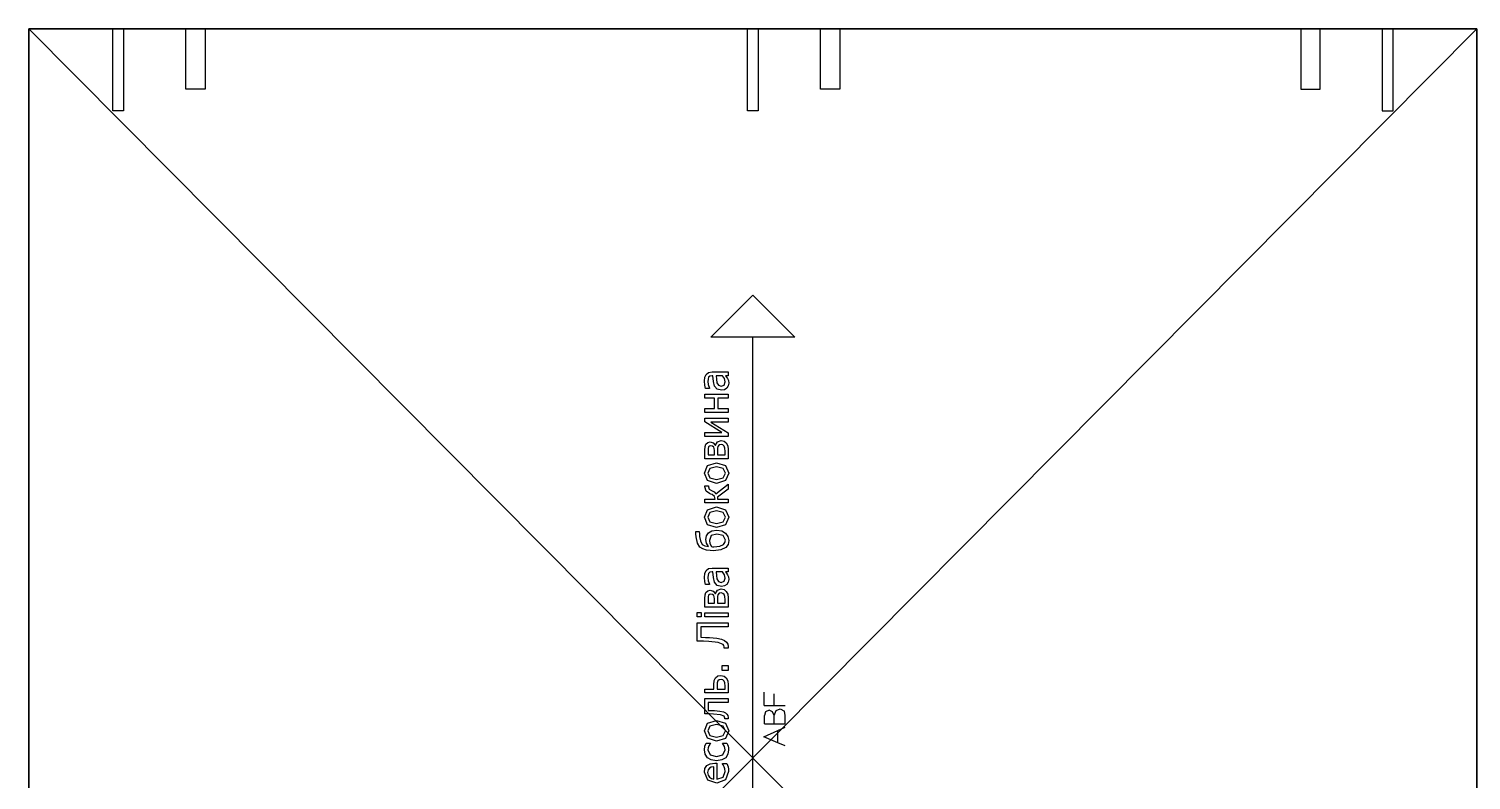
# Model space of a CAD drawing. Header units: millimetres. Extents: x -3650 to 26, y -486 to 1271.
# Drawn here: x -1210 to -612, y 293 to 604 of the extents above; entities that cross this region are included whole.
import ezdxf

# ---------------------------------------------------------------- set-up
doc = ezdxf.new("R2010")
doc.units = ezdxf.units.MM
doc.header["$LTSCALE"] = 25.4
doc.layers.get('0').update_dxf_attribs({"true_color": 0xffffff})
for name, color, linetype, true_color in [('ABF_cuttingLines', 190, 'Continuous', 0x9900ff), ('ABF_Label', 252, 'Continuous', 0x777799), ('DSIDE-4.5', 190, 'Continuous', 0x9900ff), ('DSIDE-8', 22, 'Continuous', 0xcc4400)]:
    doc.layers.add(name, color=color, linetype=linetype, true_color=true_color)

# ---------------------------------------------------------------- blocks, each defined once
blk = doc.blocks.new('Group8#1')
at = {"layer": 'DSIDE-4.5', "color": 0, "extrusion": (-3.55271e-17, -9.39989e-17, -1)}
blk.add_circle((9, 0), 2.25, dxfattribs=at)
at = {"layer": 'DSIDE-8', "color": 0, "extrusion": (-3.55271e-17, -9.39989e-17, -1)}
blk.add_circle((9, 32), 4, dxfattribs=at)
blk = doc.blocks.new('Group9#1')
at = {"layer": 'DSIDE-4.5', "color": 0}
blk.add_polyline3d([(0, 2.25, 0), (0, 2.25, -34), (0, -2.25, -34), (0, -2.25, 0), (0, 2.25, 0)], close=True, dxfattribs=at)
at = {"layer": 'DSIDE-8', "color": 0}
blk.add_polyline3d([(0, 36, 0), (0, 36, -25), (0, 28, -25), (0, 28, 0), (0, 36, 0)], close=True, dxfattribs=at)
blk = doc.blocks.new('Group14#1')
at = {"layer": 'DSIDE-4.5', "color": 0, "extrusion": (-3.55271e-17, -9.39989e-17, -1)}
blk.add_circle((9, 0), 2.25, dxfattribs=at)
at = {"layer": 'DSIDE-8', "color": 0, "extrusion": (-3.55271e-17, -9.39989e-17, -1)}
blk.add_circle((9, 32), 4, dxfattribs=at)
blk = doc.blocks.new('Group15#1')
at = {"layer": 'DSIDE-4.5', "color": 0}
blk.add_polyline3d([(0, 2.25, 0), (0, 2.25, -34), (0, -2.25, -34), (0, -2.25, 0), (0, 2.25, 0)], close=True, dxfattribs=at)
at = {"layer": 'DSIDE-8', "color": 0}
blk.add_polyline3d([(0, 36, 0), (0, 36, -25), (0, 28, -25), (0, 28, 0), (0, 36, 0)], close=True, dxfattribs=at)
blk = doc.blocks.new('Group18#1')
at = {"layer": 'DSIDE-4.5', "color": 0, "extrusion": (-3.55271e-17, -9.39989e-17, -1)}
blk.add_circle((9, 0), 2.25, dxfattribs=at)
at = {"layer": 'DSIDE-8', "color": 0, "extrusion": (-3.55271e-17, -9.39989e-17, -1)}
blk.add_circle((9, -32), 4, dxfattribs=at)
blk = doc.blocks.new('Group19#1')
at = {"layer": 'DSIDE-4.5', "color": 0}
blk.add_polyline3d([(0, -2.25, 0), (0, -2.25, -34), (0, 2.25, -34), (0, 2.25, 0), (0, -2.25, 0)], close=True, dxfattribs=at)
at = {"layer": 'DSIDE-8', "color": 0}
blk.add_polyline3d([(0, -36, 0), (0, -36, -25), (0, -28, -25), (0, -28, 0), (0, -36, 0)], close=True, dxfattribs=at)
blk = doc.blocks.new('Group65#1')
at = {"layer": 'ABF_Label', "color": 0}
for p, q in [((-10.56, 15.3), (-9.31, 19.11)), ((-9.31, 19.11), (-6.03, 20.52)), ((-8.08, 18.39), (-8.64, 17.54)), ((-7.24, 18.97), (-8.08, 18.39)), ((-6.13, 19.16), (-7.24, 18.97)), ((-5.01, 18.97), (-6.13, 19.16)), ((-6.03, 20.52), (-4.42, 20.26)), ((-4.27, 18.41), (-5.01, 18.97)), ((-4.42, 20.26), (-3.19, 19.44)), ((-3.87, 17.6), (-4.27, 18.41)), ((-3.19, 19.44), (-2.39, 18.06)), ((-0.77, 17.57), (0.15, 19.15)), ((0.15, 19.15), (1.59, 20.13)), ((3.42, 19.05), (1.37, 18.08)), ((1.59, 20.13), (3.45, 20.48)), ((4.31, 18.92), (3.42, 19.05)), ((3.45, 20.48), (5, 20.25)), ((5.12, 18.61), (4.31, 18.92)), ((5, 20.25), (6.34, 19.72)), ((5.79, 18.22), (5.12, 18.61)), ((6.34, 19.72), (6.34, 17.88)), ((7.14, 15.35), (8.35, 19.16)), ((8.35, 19.16), (11.52, 20.52)), ((11.52, 19.1), (9.54, 18.18)), ((11.52, 20.52), (14.69, 19.17)), ((13.49, 18.18), (11.52, 19.1)), ((14.69, 19.17), (15.88, 15.35)), ((18.58, 16.68), (18.65, 18.38)), ((18.65, 18.38), (18.7, 20.25)), ((18.7, 20.25), (25.15, 20.25)), ((20.14, 18.87), (20.09, 17.47)), ((23.5, 18.87), (20.14, 18.87)), ((23.5, 10.47), (23.5, 18.87)), ((25.15, 20.25), (25.15, 10.47)), ((27.53, 10.47), (27.53, 20.25)), ((27.53, 20.25), (29.18, 20.25)), ((29.18, 20.25), (29.18, 16.44)), ((48.86, 14.61), (49.25, 18.65)), ((49.25, 18.65), (49.34, 20.92)), ((49.34, 20.92), (49.42, 23.51)), ((49.42, 23.51), (57.19, 23.51)), ((50.92, 18.35), (50.69, 15.29)), ((50.99, 20.04), (50.92, 18.35)), ((51.06, 21.97), (50.99, 20.04)), ((55.46, 21.97), (51.06, 21.97)), ((55.46, 10.47), (55.46, 21.97)), ((57.19, 23.51), (57.19, 10.47)), ((59.62, 21.89), (59.62, 23.6)), ((59.62, 23.6), (61.5, 23.6)), ((61.5, 21.89), (59.62, 21.89)), ((59.74, 10.47), (59.74, 20.25)), ((59.74, 20.25), (61.38, 20.25)), ((61.38, 20.25), (61.38, 10.47)), ((61.5, 23.6), (61.5, 21.89)), ((63.8, 10.47), (63.8, 20.25)), ((63.8, 20.25), (67.39, 20.25)), ((67, 18.94), (65.43, 18.94)), ((65.43, 18.94), (65.43, 16.26)), ((68.08, 18.91), (67, 18.94)), ((67.39, 20.25), (68.97, 20.18)), ((68.79, 18.71), (68.08, 18.91)), ((69.17, 18.32), (68.79, 18.71)), ((68.97, 20.18), (69.96, 19.85)), ((69.28, 17.74), (69.17, 18.32)), ((69.96, 19.85), (70.72, 19.1)), ((70.72, 19.1), (70.97, 18)), ((73.32, 20.04), (74.63, 20.33)), ((73.32, 18.37), (73.32, 20.04)), ((73.42, 18.37), (73.32, 18.37)), ((74.96, 18.86), (73.42, 18.37)), ((74.63, 20.33), (76.31, 20.49)), ((76.3, 19.03), (74.96, 18.86)), ((77.24, 18.97), (76.3, 19.03)), ((76.31, 20.49), (78.01, 20.33)), ((78.01, 18.7), (77.24, 18.97)), ((78.01, 20.33), (79.25, 19.76)), ((78.5, 18.15), (78.01, 18.7)), ((79.25, 19.76), (80.05, 18.72)), ((80.05, 18.72), (80.31, 17.16)), ((87.68, 18.02), (87.93, 19.65)), ((87.93, 19.65), (88.41, 21.21)), ((88.41, 21.21), (89.18, 22.43)), ((89.18, 22.43), (90.81, 23.46)), ((89.7, 20.36), (89.39, 18.8)), ((89.39, 18.8), (90.78, 19.59)), ((90.29, 21.44), (89.7, 20.36)), ((91.74, 22.19), (90.29, 21.44)), ((92, 18.4), (90.62, 18.17)), ((90.78, 19.59), (92.38, 19.91)), ((90.81, 23.46), (93.47, 24)), ((93.59, 22.5), (91.74, 22.19)), ((93.99, 17.57), (92, 18.4)), ((92.38, 19.91), (93.9, 19.64)), ((93.47, 24), (94.72, 24.1)), ((94.77, 22.59), (93.59, 22.5)), ((93.9, 19.64), (95.17, 18.8)), ((94.72, 24.1), (95.74, 24.17)), ((95.74, 22.66), (94.77, 22.59)), ((95.17, 18.8), (96.05, 17.34)), ((95.74, 24.17), (95.74, 22.66)), ((97.4, 15.35), (98.6, 19.16)), ((98.6, 19.16), (101.78, 20.52)), ((101.78, 19.1), (99.8, 18.18)), ((101.78, 20.52), (104.95, 19.17)), ((103.75, 18.18), (101.78, 19.1)), ((104.95, 19.17), (106.14, 15.35)), ((107.83, 10.47), (107.83, 20.25)), ((107.83, 20.25), (109.48, 20.25)), ((109.48, 20.25), (109.48, 15.99)), ((111.74, 18.28), (112.81, 19.8)), ((112.81, 19.8), (114.58, 20.25)), ((113.62, 18.55), (113.03, 17.51)), ((114.65, 18.83), (113.62, 18.55)), ((114.58, 20.25), (115.03, 20.25)), ((115.03, 18.83), (114.65, 18.83)), ((115.03, 20.25), (115.03, 18.83)), ((116.07, 15.35), (117.28, 19.16)), ((117.28, 19.16), (120.45, 20.52)), ((120.45, 19.1), (118.47, 18.18)), ((120.45, 20.52), (123.62, 19.17)), ((122.42, 18.18), (120.45, 19.1)), ((123.62, 19.17), (124.81, 15.35)), ((126.51, 10.47), (126.51, 20.25)), ((126.51, 20.25), (130.1, 20.25)), ((129.7, 18.94), (128.13, 18.94)), ((128.13, 18.94), (128.13, 16.26)), ((130.78, 18.91), (129.7, 18.94)), ((130.1, 20.25), (131.67, 20.18)), ((131.49, 18.71), (130.78, 18.91)), ((131.87, 18.32), (131.49, 18.71)), ((131.67, 20.18), (132.66, 19.85)), ((131.98, 17.74), (131.87, 18.32)), ((132.66, 19.85), (133.42, 19.1)), ((133.42, 19.1), (133.67, 18)), ((135.91, 10.47), (135.91, 20.25)), ((135.91, 20.25), (137.54, 20.25)), ((137.54, 20.25), (137.54, 13.07)), ((137.54, 13.07), (142.1, 20.25)), ((142.1, 20.25), (143.64, 20.25)), ((143.64, 20.25), (143.64, 10.47)), ((146.02, 10.47), (146.02, 20.25)), ((146.02, 20.25), (147.67, 20.25)), ((147.67, 20.25), (147.67, 16.29)), ((152.1, 16.29), (152.1, 20.25)), ((152.1, 20.25), (153.74, 20.25)), ((153.74, 20.25), (153.74, 10.47)), ((156.23, 20.04), (157.54, 20.33)), ((156.23, 18.37), (156.23, 20.04)), ((156.33, 18.37), (156.23, 18.37)), ((157.87, 18.86), (156.33, 18.37)), ((157.54, 20.33), (159.22, 20.49)), ((159.21, 19.03), (157.87, 18.86)), ((160.15, 18.97), (159.21, 19.03)), ((159.22, 20.49), (160.92, 20.33)), ((160.92, 18.7), (160.15, 18.97)), ((160.92, 20.33), (162.16, 19.76)), ((161.41, 18.15), (160.92, 18.7)), ((162.16, 19.76), (162.96, 18.72)), ((162.96, 18.72), (163.22, 17.16)), ((-9.27, 11.56), (-10.56, 15.3)), ((-8.64, 17.54), (-8.89, 16.45)), ((-8.89, 16.45), (-3.71, 16.45)), ((-2.11, 15.19), (-8.89, 15.19)), ((-8.89, 15.19), (-8.03, 12.58)), ((-8.03, 12.58), (-5.65, 11.68)), ((-3.71, 16.45), (-3.87, 17.6)), ((-3.65, 12.11), (-2.89, 12.5)), ((-2.89, 12.5), (-2.39, 12.86)), ((-2.39, 18.06), (-2.11, 16.08)), ((-2.39, 12.86), (-2.29, 12.86)), ((-2.29, 12.86), (-2.29, 11.06)), ((-2.11, 16.08), (-2.11, 15.19)), ((-1.12, 15.35), (-0.77, 17.57)), ((-0.78, 13.09), (-1.12, 15.35)), ((0.15, 11.5), (-0.78, 13.09)), ((1.37, 18.08), (0.59, 15.35)), ((0.59, 15.35), (1.34, 12.64)), ((1.34, 12.64), (3.42, 11.68)), ((4.95, 12.01), (6.24, 12.87)), ((6.24, 17.88), (5.79, 18.22)), ((6.34, 17.88), (6.24, 17.88)), ((6.24, 12.87), (6.34, 12.87)), ((6.34, 12.87), (6.34, 11.02)), ((8.31, 11.58), (7.14, 15.35)), ((9.54, 18.18), (8.84, 15.35)), ((8.84, 15.35), (9.54, 12.56)), ((9.54, 12.56), (11.52, 11.61)), ((11.52, 11.61), (13.49, 12.55)), ((14.18, 15.35), (13.49, 18.18)), ((13.49, 12.55), (14.18, 15.35)), ((15.88, 15.35), (14.69, 11.54)), ((17.65, 12.17), (18.29, 13.68)), ((18.29, 13.68), (18.58, 16.68)), ((19.54, 12.46), (19.11, 11.56)), ((19.86, 13.95), (19.54, 12.46)), ((20.04, 16.26), (19.86, 13.95)), ((20.09, 17.47), (20.04, 16.26)), ((29.18, 16.44), (31, 16.44)), ((30.41, 15.11), (29.18, 15.11)), ((29.18, 15.11), (29.18, 11.78)), ((31.75, 15.06), (30.41, 15.11)), ((31, 16.44), (32.71, 16.33)), ((32.59, 14.8), (31.75, 15.06)), ((32.56, 12.14), (33.08, 12.68)), ((33.09, 14.25), (32.59, 14.8)), ((32.71, 16.33), (33.93, 15.77)), ((33.08, 12.68), (33.24, 13.47)), ((33.24, 13.47), (33.09, 14.25)), ((34.66, 12.21), (33.88, 11.27)), ((33.93, 15.77), (34.69, 14.8)), ((34.94, 13.5), (34.66, 12.21)), ((34.69, 14.8), (34.94, 13.5)), ((36.98, 10.47), (36.98, 12.96)), ((36.98, 12.96), (39.08, 12.96)), ((39.08, 12.96), (39.08, 10.47)), ((46.94, 12.12), (47.53, 12.22)), ((47.53, 12.22), (47.99, 12.52)), ((47.99, 12.52), (48.86, 14.61)), ((50.3, 13.27), (49.74, 11.98)), ((50.69, 15.29), (50.3, 13.27)), ((65.43, 16.26), (67.32, 16.26)), ((67.37, 14.98), (65.43, 14.98)), ((65.43, 14.98), (65.43, 11.78)), ((67.32, 16.26), (68.18, 16.31)), ((68.34, 14.94), (67.37, 14.98)), ((68.18, 16.31), (68.74, 16.55)), ((69, 14.76), (68.34, 14.94)), ((68.74, 16.55), (69.15, 17.03)), ((69.63, 14.22), (69, 14.76)), ((69.07, 12.13), (69.61, 12.66)), ((69.15, 17.03), (69.28, 17.74)), ((70.58, 16.74), (69.56, 15.88)), ((69.56, 15.88), (69.6, 15.82)), ((69.6, 15.82), (70.94, 15)), ((69.61, 12.66), (69.78, 13.42)), ((69.78, 13.42), (69.63, 14.22)), ((70.97, 18), (70.58, 16.74)), ((70.94, 15), (71.47, 13.43)), ((71.47, 13.43), (71.2, 12.17)), ((72.53, 13.3), (72.95, 15.03)), ((72.76, 12.06), (72.53, 13.3)), ((72.95, 15.03), (74.31, 16.17)), ((74.65, 14.57), (74.22, 13.41)), ((74.22, 13.41), (74.7, 12.14)), ((74.31, 16.17), (76.26, 16.69)), ((75.74, 15.19), (74.65, 14.57)), ((77.19, 15.45), (75.74, 15.19)), ((76.26, 16.69), (78.67, 16.9)), ((78.67, 15.59), (77.19, 15.45)), ((77.49, 12.05), (78.67, 12.88)), ((78.67, 17.22), (78.5, 18.15)), ((78.67, 16.9), (78.67, 17.22)), ((78.67, 12.88), (78.67, 15.59)), ((80.31, 17.16), (80.31, 10.47)), ((87.63, 16.69), (87.68, 18.02)), ((87.96, 13.58), (87.63, 16.69)), ((88.97, 11.5), (87.96, 13.58)), ((89.33, 17.01), (89.32, 16.47)), ((89.32, 16.47), (89.56, 13.99)), ((89.37, 17.53), (89.33, 17.01)), ((90.62, 18.17), (89.37, 17.53)), ((89.56, 13.99), (90.24, 12.49)), ((90.24, 12.49), (91.08, 11.81)), ((92.03, 11.62), (93.99, 12.58)), ((94.69, 15.18), (93.99, 17.57)), ((93.99, 12.58), (94.69, 15.18)), ((96.01, 13.19), (95.04, 11.57)), ((96.37, 15.28), (96.01, 13.19)), ((96.05, 17.34), (96.37, 15.28)), ((98.57, 11.58), (97.4, 15.35)), ((99.8, 18.18), (99.1, 15.35)), ((99.1, 15.35), (99.8, 12.56)), ((99.8, 12.56), (101.78, 11.61)), ((101.78, 11.61), (103.75, 12.55)), ((104.44, 15.35), (103.75, 18.18)), ((103.75, 12.55), (104.44, 15.35)), ((106.14, 15.35), (104.95, 11.54)), ((109.48, 15.99), (110.57, 16.26)), ((110.3, 14.98), (109.48, 14.98)), ((109.48, 14.98), (109.48, 10.47)), ((113.66, 10.47), (110.3, 14.98)), ((110.57, 16.26), (111.34, 17.26)), ((111.34, 17.26), (111.55, 17.77)), ((111.55, 17.77), (111.74, 18.28)), ((112.46, 16.32), (111.72, 15.67)), ((111.72, 15.67), (115.71, 10.47)), ((113.03, 17.51), (112.46, 16.32)), ((117.24, 11.58), (116.07, 15.35)), ((118.47, 18.18), (117.77, 15.35)), ((117.77, 15.35), (118.47, 12.56)), ((118.47, 12.56), (120.45, 11.61)), ((120.45, 11.61), (122.42, 12.55)), ((123.12, 15.35), (122.42, 18.18)), ((122.42, 12.55), (123.12, 15.35)), ((124.81, 15.35), (123.62, 11.54)), ((128.13, 16.26), (130.03, 16.26)), ((130.07, 14.98), (128.13, 14.98)), ((128.13, 14.98), (128.13, 11.78)), ((130.03, 16.26), (130.88, 16.31)), ((131.04, 14.94), (130.07, 14.98)), ((130.88, 16.31), (131.44, 16.55)), ((131.7, 14.76), (131.04, 14.94)), ((131.44, 16.55), (131.86, 17.03)), ((132.33, 14.22), (131.7, 14.76)), ((131.78, 12.13), (132.31, 12.66)), ((131.86, 17.03), (131.98, 17.74)), ((133.28, 16.74), (132.26, 15.88)), ((132.26, 15.88), (132.3, 15.82)), ((132.3, 15.82), (133.64, 15)), ((132.31, 12.66), (132.48, 13.42)), ((132.48, 13.42), (132.33, 14.22)), ((133.67, 18), (133.28, 16.74)), ((133.64, 15), (134.18, 13.43)), ((134.18, 13.43), (133.91, 12.17)), ((142.01, 17.76), (137.4, 10.47)), ((142.01, 10.47), (142.01, 17.76)), ((147.67, 16.29), (152.1, 16.29)), ((152.1, 14.87), (147.67, 14.87)), ((147.67, 14.87), (147.67, 10.47)), ((152.1, 10.47), (152.1, 14.87)), ((155.43, 13.3), (155.86, 15.03)), ((155.67, 12.06), (155.43, 13.3)), ((155.86, 15.03), (157.22, 16.17)), ((157.56, 14.57), (157.13, 13.41)), ((157.13, 13.41), (157.61, 12.14)), ((157.22, 16.17), (159.17, 16.69)), ((158.65, 15.19), (157.56, 14.57)), ((160.1, 15.45), (158.65, 15.19)), ((159.17, 16.69), (161.58, 16.9)), ((161.58, 15.59), (160.1, 15.45)), ((160.4, 12.05), (161.58, 12.88)), ((161.58, 17.22), (161.41, 18.15)), ((161.58, 16.9), (161.58, 17.22)), ((161.58, 12.88), (161.58, 15.59)), ((163.22, 17.16), (163.22, 10.47)), ((-5.64, 10.24), (-9.27, 11.56)), ((-5.65, 11.68), (-4.59, 11.8)), ((-4.65, 10.31), (-5.64, 10.24)), ((-3.78, 10.51), (-4.65, 10.31)), ((-4.59, 11.8), (-3.65, 12.11)), ((-3.01, 10.78), (-3.78, 10.51)), ((-2.29, 11.06), (-3.01, 10.78)), ((1.6, 10.56), (0.15, 11.5)), ((3.45, 10.25), (1.6, 10.56)), ((3.42, 11.68), (4.95, 12.01)), ((4.3, 10.31), (3.45, 10.25)), ((5.06, 10.5), (4.3, 10.31)), ((5.72, 10.74), (5.06, 10.5)), ((6.34, 11.02), (5.72, 10.74)), ((11.52, 10.2), (8.31, 11.58)), ((14.69, 11.54), (11.52, 10.2)), ((16.51, 10.47), (16.51, 11.9)), ((16.51, 11.9), (16.6, 11.9)), ((16.82, 10.46), (16.51, 10.47)), ((16.6, 11.9), (16.73, 11.89)), ((16.73, 11.89), (16.88, 11.89)), ((17.18, 10.45), (16.82, 10.46)), ((16.88, 11.89), (17.29, 11.95)), ((17.95, 10.58), (17.18, 10.45)), ((17.29, 11.95), (17.65, 12.17)), ((18.59, 10.97), (17.95, 10.58)), ((19.11, 11.56), (18.59, 10.97)), ((25.15, 10.47), (23.5, 10.47)), ((30.96, 10.47), (27.53, 10.47)), ((29.18, 11.78), (30.37, 11.78)), ((30.37, 11.78), (31.73, 11.85)), ((32.65, 10.65), (30.96, 10.47)), ((31.73, 11.85), (32.56, 12.14)), ((33.88, 11.27), (32.65, 10.65)), ((39.08, 10.47), (36.98, 10.47)), ((46.49, 10.47), (46.49, 12.15)), ((46.49, 12.15), (46.61, 12.15)), ((46.78, 10.45), (46.49, 10.47)), ((46.61, 12.15), (46.76, 12.13)), ((46.76, 12.13), (46.94, 12.12)), ((47.15, 10.44), (46.78, 10.45)), ((48.2, 10.62), (47.15, 10.44)), ((49.04, 11.16), (48.2, 10.62)), ((49.74, 11.98), (49.04, 11.16)), ((57.19, 10.47), (55.46, 10.47)), ((61.38, 10.47), (59.74, 10.47)), ((67.65, 10.47), (63.8, 10.47)), ((65.43, 11.78), (66.86, 11.78)), ((66.86, 11.78), (68.23, 11.85)), ((69.21, 10.63), (67.65, 10.47)), ((68.23, 11.85), (69.07, 12.13)), ((70.46, 11.25), (69.21, 10.63)), ((71.2, 12.17), (70.46, 11.25)), ((73.39, 11.06), (72.76, 12.06)), ((74.35, 10.42), (73.39, 11.06)), ((75.49, 10.2), (74.35, 10.42)), ((74.7, 12.14), (76.08, 11.71)), ((76.64, 10.32), (75.49, 10.2)), ((76.08, 11.71), (77.49, 12.05)), ((77.48, 10.67), (76.64, 10.32)), ((78.14, 11.09), (77.48, 10.67)), ((78.67, 11.51), (78.14, 11.09)), ((78.67, 10.47), (78.67, 11.51)), ((80.31, 10.47), (78.67, 10.47)), ((90.28, 10.51), (88.97, 11.5)), ((91.97, 10.2), (90.28, 10.51)), ((91.08, 11.81), (92.03, 11.62)), ((93.64, 10.54), (91.97, 10.2)), ((95.04, 11.57), (93.64, 10.54)), ((101.78, 10.2), (98.57, 11.58)), ((104.95, 11.54), (101.78, 10.2)), ((109.48, 10.47), (107.83, 10.47)), ((115.71, 10.47), (113.66, 10.47)), ((120.45, 10.2), (117.24, 11.58)), ((123.62, 11.54), (120.45, 10.2)), ((130.35, 10.47), (126.51, 10.47)), ((128.13, 11.78), (129.56, 11.78)), ((129.56, 11.78), (130.94, 11.85)), ((131.91, 10.63), (130.35, 10.47)), ((130.94, 11.85), (131.78, 12.13)), ((133.16, 11.25), (131.91, 10.63)), ((133.91, 12.17), (133.16, 11.25)), ((137.4, 10.47), (135.91, 10.47)), ((143.64, 10.47), (142.01, 10.47)), ((147.67, 10.47), (146.02, 10.47)), ((153.74, 10.47), (152.1, 10.47)), ((156.3, 11.06), (155.67, 12.06)), ((157.26, 10.42), (156.3, 11.06)), ((158.4, 10.2), (157.26, 10.42)), ((157.61, 12.14), (158.99, 11.71)), ((159.55, 10.32), (158.4, 10.2)), ((158.99, 11.71), (160.4, 12.05)), ((160.39, 10.67), (159.55, 10.32)), ((161.04, 11.09), (160.39, 10.67)), ((161.58, 11.51), (161.04, 11.09)), ((161.58, 10.47), (161.58, 11.51)), ((163.22, 10.47), (161.58, 10.47)), ((-144.86, 0), (177.88, 0)), ((6.49, -10.57), (8.95, -4.58)), ((8.95, -4.58), (11.61, -10.57)), ((14.53, -4.88), (17.96, -4.88)), ((14.53, -4.88), (14.53, -8.98)), ((19.51, -5.38), (17.96, -4.88)), ((20.29, -6.84), (19.51, -5.38)), ((22.27, -4.79), (22.27, -8.97)), ((22.27, -4.79), (27.81, -4.79)), ((5.21, -13.72), (6.49, -10.57)), ((6.49, -10.57), (11.61, -10.57)), ((11.61, -10.57), (13.01, -13.72)), ((14.53, -8.98), (14.53, -13.72)), ((14.53, -8.98), (17.96, -8.98)), ((17.96, -8.98), (19.55, -8.25)), ((17.96, -8.98), (20.04, -9.9)), ((19.55, -8.25), (20.29, -6.84)), ((20.74, -11.59), (19.76, -13.36)), ((20.04, -9.9), (20.74, -11.59)), ((22.27, -8.97), (27.09, -8.97)), ((22.27, -8.97), (22.27, -13.72)), ((14.53, -13.72), (17.96, -13.72)), ((17.96, -13.72), (19.76, -13.36))]:
    blk.add_line(p, q, dxfattribs=at)
blk.add_polyline3d([(177.88, 17.78, 0), (195.66, 0, 0), (177.88, -17.78, 0), (177.88, 17.78, 0)], close=True, dxfattribs=at)
blk = doc.blocks.new('Group101#1')
at = {"layer": 'ABF_cuttingLines', "color": 0}
blk.add_polyline3d([(600, 622, 0), (0, 622, 0), (0, 18, 0), (600, 18, 0), (600, 622, 0)], close=True, dxfattribs=at)
blk = doc.blocks.new('______ 1. ___#14')
at = {"layer": 'ABF_cuttingLines', "color": 0}
for p, q in [((0, 622, 18), (600, 622, 18)), ((0, 18, 18), (0, 622, 18)), ((0, 622), (600, 622)), ((0, 18), (0, 622)), ((0, 622, 18), (600, 622, 18)), ((0, 622), (600, 622)), ((0, 622, 18), (0, 622)), ((0, 18, 18), (0, 622, 18)), ((0, 622, 18), (0, 622)), ((0, 18), (0, 622))]:
    blk.add_line(p, q, dxfattribs=at)
at = {"color": 0, "extrusion": (0, 1, -1.19522e-15), "rotation": 90}
for name, p in [('Group8#1', (-300, 18, 622)), ('Group9#1', (-300, 18, 622)), ('Group14#1', (-37, 18, 622)), ('Group15#1', (-37, 18, 622)), ('Group18#1', (-563, 18, 622)), ('Group19#1', (-563, 18, 622))]:
    blk.add_blockref(name, p, dxfattribs=at)
at = {"layer": 'ABF_cuttingLines', "color": 0}
blk.add_blockref('Group101#1', (0, 0, 18), dxfattribs=at)
at = {"layer": 'ABF_Label', "color": 0, "xscale": 0.979918693552369, "yscale": 0.979918693552369, "rotation": 90}
blk.add_blockref('Group65#1', (300, 320, 18), dxfattribs=at)
at = {"color": 7, "true_color": 0xffffff}
mesh = blk.add_polyface(dxfattribs=at)
corners = [(600, 18, 18), (0, 622, 18), (0, 18, 18), (600, 622, 18)]
mesh.append_faces([[corners[k] for k in face] for face in [(0, 1, 2), (1, 0, 3)]], dxfattribs={"vtx0": -1, "color": 7})
at = {"color": 0}
mesh = blk.add_polyface(dxfattribs=at)
corners = [(600, 622), (0, 18), (0, 622), (600, 18)]
mesh.append_faces([[corners[k] for k in face] for face in [(0, 1, 2), (1, 0, 3)]], dxfattribs={"vtx0": -1, "color": 0})
mesh = blk.add_polyface(dxfattribs=at)
corners = [(0, 622, 18), (600, 622), (0, 622), (600, 622, 18)]
mesh.append_faces([[corners[k] for k in face] for face in [(0, 1, 2), (1, 0, 3)]], dxfattribs={"vtx0": -1, "color": 0})
mesh = blk.add_polyface(dxfattribs=at)
corners = [(0, 18, 18), (0, 622), (0, 18), (0, 622, 18)]
mesh.append_faces([[corners[k] for k in face] for face in [(0, 1, 2), (1, 0, 3)]], dxfattribs={"vtx0": -1, "color": 0})
blk = doc.blocks.new('_._KRONOSPAN_7045_SU____18__THICKNESS_18')
at = {"color": 0}
blk.add_blockref('______ 1. ___#14', (-1210, -18), dxfattribs=at)

msp = doc.modelspace()

# ---------------------------------------------------------------- block references
at = {"color": 0}
msp.add_blockref('_._KRONOSPAN_7045_SU____18__THICKNESS_18', (0, 0), dxfattribs=at)

doc.saveas('drawing.dxf')
